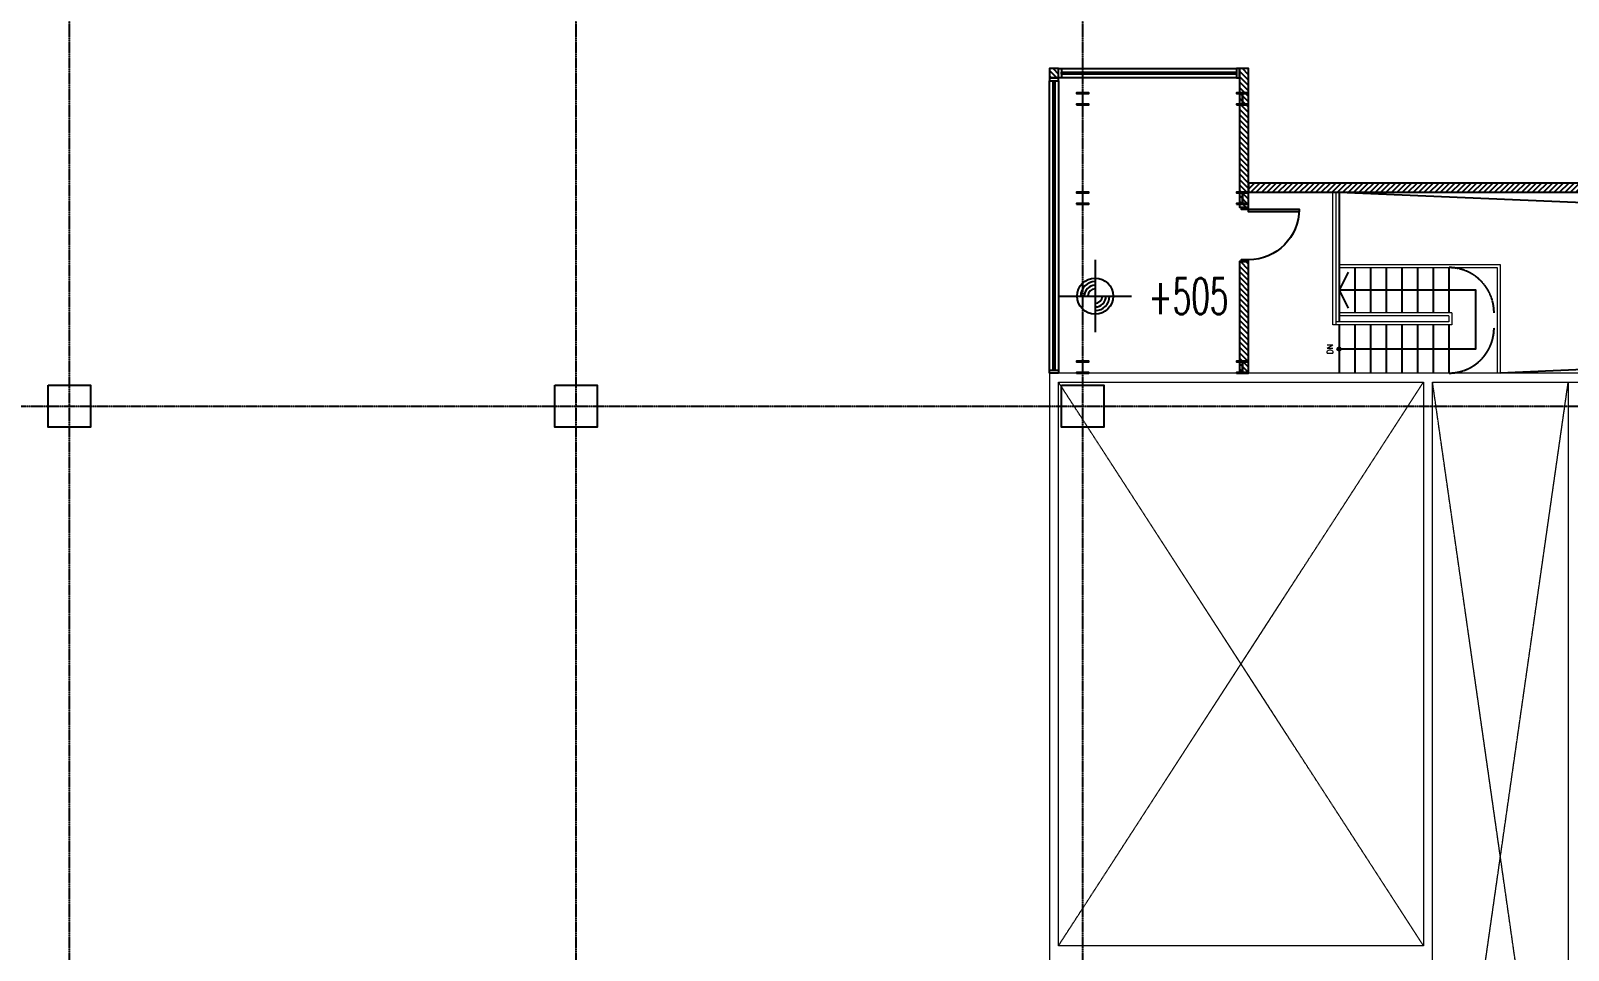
# Model space of a CAD drawing. Extents: x -3450 to 27857, y -1288 to 11880.
# Drawn here: x 15056 to 17605, y 597 to 2123 of the extents above; entities that cross this region are included whole.
import ezdxf
from ezdxf.enums import TextEntityAlignment as Align

# ---------------------------------------------------------------- set-up
doc = ezdxf.new("R2010")
doc.units = 0
doc.linetypes.add('X-S-FAB-L20$0$COL-CEN-LIN', pattern=[3.25, 2.5, -0.25, 0.25, -0.25])
doc.linetypes.add('X-S-FAB-L20$0$HIDDEN', pattern=[0.4, 0.3, -0.1])
for name, color, linetype in [('X-S-FAB-L20$0$0-arr', 8, 'Continuous'), ('X-S-FAB-L20$0$0-DIM-INT', 8, 'Continuous'), ('X-S-FAB-L20$0$0-DIM-TXT', 8, 'Continuous'), ('X-S-FAB-L20$0$12', 8, 'Continuous'), ('X-S-FAB-L20$0$1_l20平面圖_1_A-WALL-IN', 8, 'Continuous'), ('X-S-FAB-L20$0$A-WALL-IN', 8, 'Continuous'), ('X-S-FAB-L20$0$BLOCK', 8, 'Continuous'), ('X-S-FAB-L20$0$CCL', 8, 'X-S-FAB-L20$0$COL-CEN-LIN'), ('X-S-FAB-L20$0$COL-S', 8, 'Continuous'), ('X-S-FAB-L20$0$Door', 8, 'Continuous'), ('X-S-FAB-L20$0$DW_Frame', 2, 'Continuous'), ('X-S-FAB-L20$0$HID', 5, 'X-S-FAB-L20$0$HIDDEN'), ('X-S-FAB-L20$0$HR', 8, 'Continuous'), ('X-S-FAB-L20$0$OPEN', 8, 'Continuous'), ('X-S-FAB-L20$0$S-鋼柱', 1, 'Continuous'), ('X-S-FAB-L20$0$ST', 8, 'Continuous'), ('X-S-FAB-L20$0$TXT', 8, 'Continuous'), ('X-S-FAB-L20$0$WALL_188K_IN', 3, 'Continuous'), ('X-S-FAB-L20$0$WIN', 8, 'Continuous'), ('X-S-FAB-L20$0$WIN-S', 8, 'Continuous'), ('X-S-FAB-L20$0$高程', 8, 'Continuous')]:
    doc.layers.add(name, color=color, linetype=linetype)
doc.styles.add('X-S-FAB-L20$0$CHINA', font='simplex.shx', dxfattribs={"width": 0.75, "bigfont": 'chineset.shx'})
doc.styles.add('X-S-FAB-L20$0$TG_NOTE_TEXT', font='simplex.shx', dxfattribs={"width": 0.75, "bigfont": 'chineset.shx'})

# ---------------------------------------------------------------- blocks, each defined once
blk = doc.blocks.new('X-S-FAB-L20$0$FAB2-L05')
at = {"layer": 'X-S-FAB-L20$0$CCL'}
for p, q in [((-11040, 11005), (-11040, 0)), ((-10200, 11005), (-10200, 0)), ((-9360, 11005), (-9360, 0)), ((-26880, 2220), (1210, 2220))]:
    blk.add_line(p, q, dxfattribs=at)
at = {"layer": 'X-S-FAB-L20$0$COL-S'}
for points in [[(-11075, 2255), (-11005, 2255), (-11005, 2185), (-11075, 2185)], [(-10235, 2255), (-10165, 2255), (-10165, 2185), (-10235, 2185)], [(-9395, 2255), (-9325, 2255), (-9325, 2185), (-9395, 2185)]]:
    blk.add_lwpolyline(points, close=True, dxfattribs=at)
blk = doc.blocks.new('X-S-FAB-L20$0$A$C5E0A759A')
at = {"layer": 'X-S-FAB-L20$0$0-DIM-INT'}
for p, q in [((75, 105, -2689.4), (75, 45, -2689.4)), ((45, 75, -2689.4), (105, 75, -2689.4))]:
    blk.add_line(p, q, dxfattribs=at)
blk.add_circle((75, 75, -2689.4), 15, dxfattribs=at)
at = {"layer": 'X-S-FAB-L20$0$0-DIM-INT', "color": 4}
for radius, start, end in [(12, 90, 180), (9, 90, 180), (6, 90, 180), (12, 270, 0), (9, 270, 0), (6, 270, 0)]:
    blk.add_arc((75, 75, -2689.4), radius, start, end, dxfattribs=at)
at = {"layer": 'X-S-FAB-L20$0$0-DIM-TXT', "style": 'X-S-FAB-L20$0$CHINA', "width": 0.75}
blk.add_attdef('HIG', text='', height=40, dxfattribs=at).set_placement((119.1, 75, -2689.4), align=Align.MIDDLE_LEFT)
blk = doc.blocks.new('*U183')
at = {"color": 0}
for p, q in [((-87, -15), (-87, 0)), ((3, -15), (3, 0))]:
    blk.add_line(p, q, dxfattribs=at)
blk.add_lwpolyline([(0, 0), (0, 84), (-4.4, 84), (-4.4, 0)], close=True, dxfattribs=at)
blk.add_arc((0, 0), 84, 90, 180, dxfattribs=at)
at = {"layer": 'X-S-FAB-L20$0$DW_Frame'}
for points in [[(-87, 0), (-84, 0), (-84, -12), (-87, -12)], [(3, -12), (0, -12), (0, 0), (3, 0)]]:
    blk.add_lwpolyline(points, dxfattribs=at)
at = {"color": 0, "style": 'X-S-FAB-L20$0$TG_NOTE_TEXT', "width": 0.5, "flags": 1}
blk.add_attdef('WH', text='', height=20, dxfattribs=at).set_placement((-133.7, 5), align=Align.BOTTOM_LEFT)
at = {"color": 0, "style": 'X-S-FAB-L20$0$TG_NOTE_TEXT', "width": 0.5}
for tag, p in [('TYPE', (-27, 5)), ('NO', (5, 5))]:
    blk.add_attdef(tag, text='', height=10, dxfattribs=at).set_placement(p, align=Align.BOTTOM_RIGHT)
blk.add_attdef('DESC', text='', height=10, dxfattribs=at).set_placement((-27, 5), align=Align.BOTTOM_LEFT)
blk = doc.blocks.new('*U184')
at = {"layer": 'X-S-FAB-L20$0$WIN'}
for p, q in [((295, 15), (5, 15)), ((5, 0), (295, 0))]:
    blk.add_line(p, q, dxfattribs=at)
at = {"layer": 'X-S-FAB-L20$0$WIN-S'}
for p, q in [((0, 15), (0, 0)), ((300, 15), (300, 0))]:
    blk.add_line(p, q, dxfattribs=at)
at = {"layer": 'X-S-FAB-L20$0$WIN-S', "extrusion": (2.92132e-32, 1.22461e-16, -1)}
for points in [[(0, 0), (-5, 0), (-5, 15), (0, 15)], [(-300, 0), (-295, 0), (-295, 15), (-300, 15)]]:
    blk.add_lwpolyline(points, dxfattribs=at)
at = {"layer": 'X-S-FAB-L20$0$WIN-S'}
blk.add_lwpolyline([(295, 9), (5, 9), (5, 6), (295, 6), (295, 9)], dxfattribs=at)
blk = doc.blocks.new('*U185')
at = {"layer": 'X-S-FAB-L20$0$WIN'}
for p, q in [((485, 15), (5, 15)), ((5, 0), (485, 0))]:
    blk.add_line(p, q, dxfattribs=at)
at = {"layer": 'X-S-FAB-L20$0$WIN-S'}
for p, q in [((0, 15), (0, 0)), ((490, 15), (490, 0))]:
    blk.add_line(p, q, dxfattribs=at)
at = {"layer": 'X-S-FAB-L20$0$WIN-S', "extrusion": (2.92132e-32, 1.22461e-16, -1)}
for points in [[(0, 0), (-5, 0), (-5, 15), (0, 15)], [(-490, 0), (-485, 0), (-485, 15), (-490, 15)]]:
    blk.add_lwpolyline(points, dxfattribs=at)
at = {"layer": 'X-S-FAB-L20$0$WIN-S'}
blk.add_lwpolyline([(485, 9), (5, 9), (5, 6), (485, 6), (485, 9)], dxfattribs=at)
blk = doc.blocks.new('*U187')
at = {"layer": 'X-S-FAB-L20$0$WALL_188K_IN'}
h = blk.add_hatch(dxfattribs=at)
h.set_pattern_fill('LINE', color=8, scale=2, angle=45)
h.set_pattern_definition([(45, (-83.3835, 0), (-4.49013, 4.49013), [])])
h.paths.add_polyline_path([(0, 0), (15, 0), (15, 15), (0, 15)])
blk.add_lwpolyline([(0, 0), (15, 0), (15, 15), (0, 15)], close=True, dxfattribs=at)
blk = doc.blocks.new('*U188')
at = {"layer": 'X-S-FAB-L20$0$WALL_188K_IN'}
h = blk.add_hatch(dxfattribs=at)
h.set_pattern_fill('LINE', color=8, scale=2, angle=45)
h.set_pattern_definition([(45, (86.6165, 0), (-4.49013, 4.49013), [])])
h.paths.add_polyline_path([(0, 0), (185, 0), (185, 15), (0, 15)])
blk.add_lwpolyline([(0, 0), (185, 0), (185, 15), (0, 15)], close=True, dxfattribs=at)
blk = doc.blocks.new('*U189')
at = {"layer": 'X-S-FAB-L20$0$WALL_188K_IN'}
h = blk.add_hatch(dxfattribs=at)
h.set_pattern_fill('LINE', color=8, scale=2, angle=45)
h.set_pattern_definition([(45, (7141.6165, 0), (-4.490128, 4.490128), [])])
h.paths.add_polyline_path([(0, 0), (7240, 0), (7240, 15), (0, 15)])
blk.add_lwpolyline([(0, 0), (7240, 0), (7240, 15), (0, 15)], close=True, dxfattribs=at)
blk = doc.blocks.new('*U190')
at = {"layer": 'X-S-FAB-L20$0$WALL_188K_IN'}
h = blk.add_hatch(dxfattribs=at)
h.set_pattern_fill('LINE', color=8, scale=2, angle=45)
h.set_pattern_definition([(45, (131.6165, 0), (-4.49013, 4.49013), [])])
h.paths.add_polyline_path([(0, 0), (230, 0), (230, 15), (0, 15)])
blk.add_lwpolyline([(0, 0), (230, 0), (230, 15), (0, 15)], close=True, dxfattribs=at)
blk = doc.blocks.new('X-S-FAB-L20')
at = {"layer": 'X-S-FAB-L20$0$0-arr', "color": 4}
blk.add_lwpolyline([(17240, 1722.5), (17225, 1692.5), (17240, 1662.5)], dxfattribs=at)
blk.add_circle((17225, 1595), 3, dxfattribs=at)
at = {"layer": 'X-S-FAB-L20$0$12'}
blk.add_lwpolyline([(17225, 1595), (17452, 1595), (17452, 1692.5), (17225, 1692.5)], dxfattribs=at)
at = {"layer": 'X-S-FAB-L20$0$1_l20平面圖_1_A-WALL-IN', "color": 3, "lineweight": 0, "ltscale": 10, "flags": 128}
for points in [[(17695, -35), (17695, 1555), (16745, 1555), (16745, -44)], [(16760, 605), (16760, 1540)], [(16760, 1540), (17365, 1540)], [(17365, 1540), (17365, 605)], [(17380, -44), (17380, 1540)], [(17380, 1540), (17680, 1540)], [(17365, 605), (16760, 605)]]:
    blk.add_lwpolyline(points, dxfattribs=at)
at = {"layer": 'X-S-FAB-L20$0$A-WALL-IN', "lineweight": 0}
for p, q in [((16745, 1555), (16760, 1555)), ((16760, 1540), (17365, 1540))]:
    blk.add_line(p, q, dxfattribs=at)
at = {"layer": 'X-S-FAB-L20$0$HID'}
for centre, start, end in [((17407, 1655), 0, 90), ((17407, 1630), 270, 0)]:
    blk.add_arc(centre, 75, start, end, dxfattribs=at)
at = {"layer": 'X-S-FAB-L20$0$HR', "lineweight": 0}
for p, q in [((17215, 1635), (17215, 1855)), ((17220, 1635), (17220, 1855)), ((17492, 1735), (17492, 1555)), ((17487, 1730), (17487, 1555)), ((17412, 1635), (17215, 1635)), ((17407, 1640), (17220, 1640)), ((17412, 1655), (17225, 1655)), ((17407, 1650), (17225, 1650)), ((17407, 1650), (17407, 1640)), ((17412, 1655), (17412, 1635))]:
    blk.add_line(p, q, dxfattribs=at)
for points in [[(17225, 1735), (17492, 1735)], [(17225, 1730), (17487, 1730)]]:
    blk.add_lwpolyline(points, dxfattribs=at)
at = {"layer": 'X-S-FAB-L20$0$OPEN', "linetype": 'X-S-FAB-L20$0$HIDDEN', "lineweight": 0}
for p, q in [((16760, 605), (17365, 1540)), ((17365, 605), (16760, 1540)), ((17380, -35), (17605, 1540)), ((17605, -35), (17380, 1540)), ((17605, 1540), (17605, -35))]:
    blk.add_line(p, q, dxfattribs=at)
at = {"layer": 'X-S-FAB-L20$0$OPEN', "lineweight": 0, "ltscale": 10}
for p, q in [((17380, -35), (17380, 1540)), ((17380, 1540), (17605, 1540))]:
    blk.add_line(p, q, dxfattribs=at)
at = {"layer": 'X-S-FAB-L20$0$OPEN'}
for points in [[(17225, 1855), (24315, 1555)], [(24315, 1855), (17492, 1555)]]:
    blk.add_lwpolyline(points, dxfattribs=at)
at = {"layer": 'X-S-FAB-L20$0$S-鋼柱'}
for points in [[(16790, 2000), (16810, 2000), (16810, 2001.2), (16801.2, 2001.2, -0.414214), (16800.4, 2002), (16800.4, 2018, -0.414214), (16801.2, 2018.8), (16810, 2018.8), (16810, 2020), (16790, 2020), (16790, 2018.8), (16798.8, 2018.8, -0.414214), (16799.6, 2018), (16799.6, 2002, -0.414214), (16798.8, 2001.2), (16790, 2001.2)], [(17055, 2000), (17075, 2000), (17075, 2001.2), (17066.2, 2001.2, -0.414214), (17065.4, 2002), (17065.4, 2018, -0.414214), (17066.2, 2018.8), (17075, 2018.8), (17075, 2020), (17055, 2020), (17055, 2018.8), (17063.8, 2018.8, -0.414214), (17064.6, 2018), (17064.6, 2002, -0.414214), (17063.8, 2001.2), (17055, 2001.2)], [(16790, 1835), (16810, 1835), (16810, 1836.2), (16801.2, 1836.2, -0.414214), (16800.4, 1837), (16800.4, 1853, -0.414214), (16801.2, 1853.8), (16810, 1853.8), (16810, 1855), (16790, 1855), (16790, 1853.8), (16798.8, 1853.8, -0.414214), (16799.6, 1853), (16799.6, 1837, -0.414214), (16798.8, 1836.2), (16790, 1836.2)], [(17055, 1835), (17075, 1835), (17075, 1836.2), (17066.2, 1836.2, -0.414214), (17065.4, 1837), (17065.4, 1853, -0.414214), (17066.2, 1853.8), (17075, 1853.8), (17075, 1855), (17055, 1855), (17055, 1853.8), (17063.8, 1853.8, -0.414214), (17064.6, 1853), (17064.6, 1837, -0.414214), (17063.8, 1836.2), (17055, 1836.2)], [(16790, 1555), (16810, 1555), (16810, 1556.2), (16801.2, 1556.2, -0.414214), (16800.4, 1557), (16800.4, 1573, -0.414214), (16801.2, 1573.8), (16810, 1573.8), (16810, 1575), (16790, 1575), (16790, 1573.8), (16798.8, 1573.8, -0.414214), (16799.6, 1573), (16799.6, 1557, -0.414214), (16798.8, 1556.2), (16790, 1556.2)], [(17055, 1555), (17075, 1555), (17075, 1556.2), (17066.2, 1556.2, -0.414214), (17065.4, 1557), (17065.4, 1573, -0.414214), (17066.2, 1573.8), (17075, 1573.8), (17075, 1575), (17055, 1575), (17055, 1573.8), (17063.8, 1573.8, -0.414214), (17064.6, 1573), (17064.6, 1557, -0.414214), (17063.8, 1556.2), (17055, 1556.2)]]:
    blk.add_lwpolyline(points, format="xyb", close=True, dxfattribs=at)
at = {"layer": 'X-S-FAB-L20$0$ST'}
for p, q in [((17225, 1855), (17225, 1640)), ((17251, 1730), (17251, 1655)), ((17277, 1730), (17277, 1655)), ((17303, 1730), (17303, 1655)), ((17329, 1730), (17329, 1655)), ((17355, 1730), (17355, 1655)), ((17381, 1730), (17381, 1655)), ((17407, 1730), (17407, 1655)), ((17225, 1635), (17225, 1555)), ((17251, 1635), (17251, 1555)), ((17277, 1635), (17277, 1555)), ((17303, 1635), (17303, 1555)), ((17329, 1635), (17329, 1555)), ((17355, 1635), (17355, 1555)), ((17381, 1635), (17381, 1555)), ((17407, 1635), (17407, 1555))]:
    blk.add_line(p, q, dxfattribs=at)
at = {"layer": 'X-S-FAB-L20$0$BLOCK'}
blk.add_blockref('X-S-FAB-L20$0$FAB2-L05', (26160, -720), dxfattribs=at)
at = {"layer": 'X-S-FAB-L20$0$Door', "xscale": -1, "rotation": 270.0000000000002}
blk.add_blockref('*U183', (17075, 1827), dxfattribs=at)
at = {"layer": 'X-S-FAB-L20$0$WALL_188K_IN', "rotation": 90}
for name, p in [('*U187', (16760, 2045)), ('*U190', (17075, 1830)), ('*U188', (17075, 1555))]:
    blk.add_blockref(name, p, dxfattribs=at)
at = {"layer": 'X-S-FAB-L20$0$WALL_188K_IN'}
blk.add_blockref('*U189', (17075, 1855), dxfattribs=at)
at = {"layer": 'X-S-FAB-L20$0$WIN-S', "xscale": -1}
for name, p, rotation in [('*U185', (16745, 1555), 270), ('*U184', (16760, 2060), 180)]:
    blk.add_blockref(name, p, dxfattribs=dict(at, rotation=rotation))
at = {"layer": 'X-S-FAB-L20$0$高程'}
ref = blk.add_blockref('X-S-FAB-L20$0$A$C5E0A759A', (16670.7, 1532.7, 5378.8), dxfattribs=dict(at, xscale=2, yscale=2, zscale=2))
ref.add_attrib('HIG', '+505', dxfattribs={"layer": 'X-S-FAB-L20$0$0-DIM-TXT', "height": 60, "style": 'X-S-FAB-L20$0$CHINA', "width": 0.6}).set_placement((16909, 1682.7), align=Align.MIDDLE_LEFT)
at = {"layer": 'X-S-FAB-L20$0$TXT', "style": 'X-S-FAB-L20$0$CHINA'}
blk.add_text('DN', height=9, rotation=90, dxfattribs=at).set_placement((17210, 1595, 0), align=Align.MIDDLE_CENTER)

msp = doc.modelspace()

# ---------------------------------------------------------------- block references
msp.add_blockref('X-S-FAB-L20', (0, 0))

doc.saveas('drawing.dxf')
